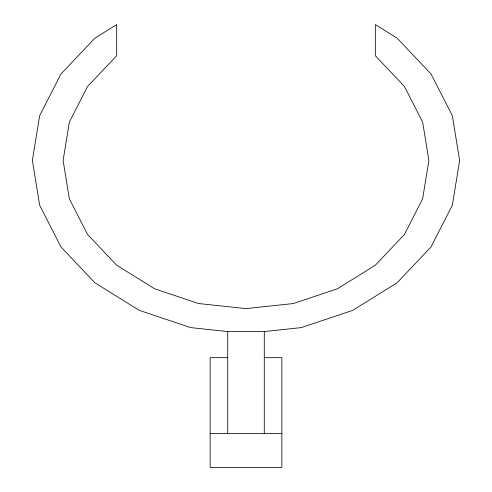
<?xml version="1.0" encoding="UTF-8"?>
<svg xmlns="http://www.w3.org/2000/svg" width="492" height="492" viewBox="0 0 492 492"><rect width="100%" height="100%" fill="white"/><g stroke="black" fill="none" stroke-linecap="round" stroke-linejoin="round"><path stroke-width="0.74" d="M264.29 331.553L301.288 327.611L352.813 310.323L397.056 282.82L431.004 246.984L452.345 205.25L459.626 160.466L452.345 115.681L431.004 73.948L397.056 38.112L375.316 24.6L375.316 55.719L404.381 86.401L422.653 122.127L428.883 160.466L422.653 198.805L404.381 234.536L375.316 265.213L337.438 288.755L293.33 303.552L246 308.601L198.67 303.552L154.562 288.755L116.684 265.213L87.619 234.536L69.347 198.805L63.117 160.466L69.347 122.127L87.619 86.401L116.684 55.719L116.684 24.6L94.944 38.112L60.996 73.948L39.655 115.681L32.374 160.466L39.655 205.25L60.996 246.984L94.944 282.82L139.187 310.323L190.712 327.611L227.71 331.553L264.29 331.553L264.29 433.532M227.71 357.672L210.127 357.672L210.127 467.4L281.873 467.4L281.873 357.672L264.29 357.672M210.127 433.532L281.873 433.532M227.71 331.553L227.71 433.532"/></g></svg>
